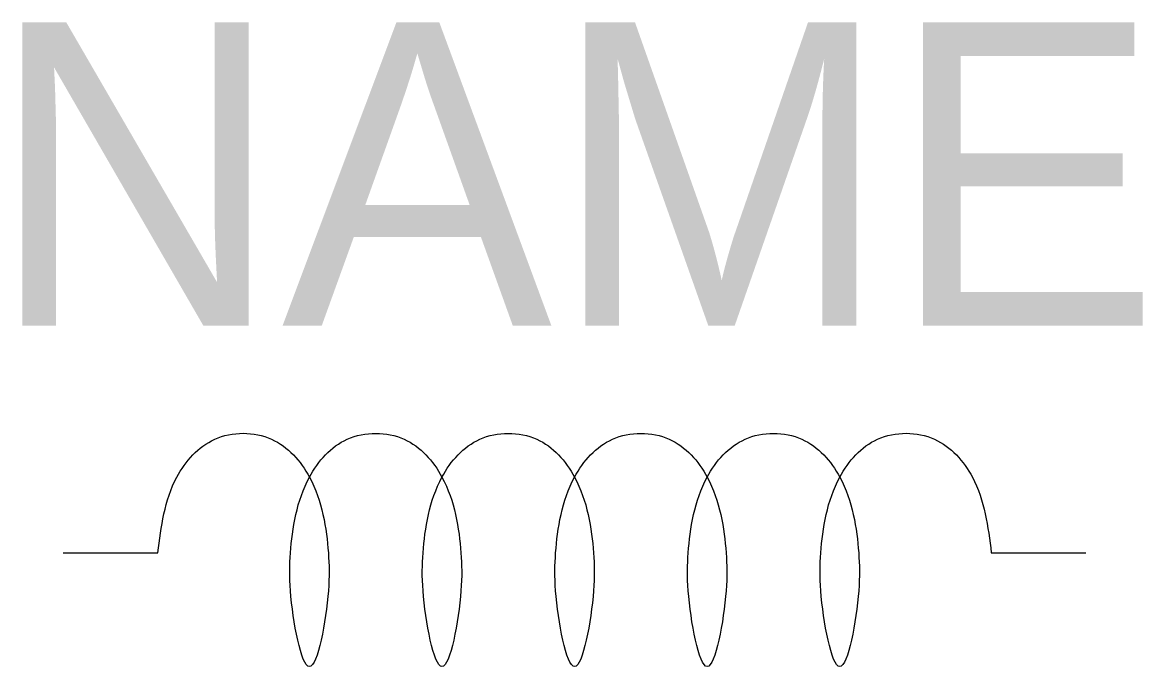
# Model space of a CAD drawing. Header units: metres. Extents: x -0.364 to 0.375, y -0.075 to 0.35.
import ezdxf
from ezdxf.enums import TextEntityAlignment as Align

# ---------------------------------------------------------------- set-up
doc = ezdxf.new("R2010")
doc.units = ezdxf.units.M
doc.layers.add('18c', color=1, linetype='Continuous')
doc.styles.add('ISOPLUS', font='isoplus.shx')

msp = doc.modelspace()

# ---------------------------------------------------------------- linework, layer by layer
for p, q in [((-0.3375, 0), (-0.275, 0)), ((0.275, 0), (0.3375, 0))]:
    msp.add_line(p, q)
msp.add_spline([(-0.275, 0), (-0.2625, 0.05), (-0.2375, 0.075), (-0.2, 0.075), (-0.175, 0.05), (-0.1625, 0), (-0.1625, -0.025), (-0.175, -0.075), (-0.1875, -0.025), (-0.1875, 0), (-0.175, 0.05), (-0.15, 0.075), (-0.1125, 0.075), (-0.0875, 0.05), (-0.075, 0), (-0.075, -0.025), (-0.0875, -0.075), (-0.1, -0.025), (-0.1, 0), (-0.0875, 0.05), (-0.0625, 0.075), (-0.025, 0.075), (0, 0.05), (0.0125, 0), (0.0125, -0.025), (0, -0.075), (-0.0125, -0.025), (-0.0125, 0), (0, 0.05), (0.025, 0.075), (0.0625, 0.075), (0.0875, 0.05), (0.1, 0), (0.1, -0.025), (0.0875, -0.075), (0.075, -0.025), (0.075, 0), (0.0875, 0.05), (0.1125, 0.075), (0.15, 0.075), (0.175, 0.05), (0.1875, 0), (0.1875, -0.025), (0.175, -0.075), (0.1625, -0.025), (0.1625, 0), (0.175, 0.05), (0.2, 0.075), (0.2375, 0.075), (0.2625, 0.05), (0.275, 0)], degree=3)

# ---------------------------------------------------------------- texts
at = {"layer": '18c', "style": 'ISOPLUS'}
msp.add_attdef('NAME', text='', height=0.2, dxfattribs=at).set_placement((0, 0.25), align=Align.MIDDLE_CENTER)

doc.saveas('drawing.dxf')
